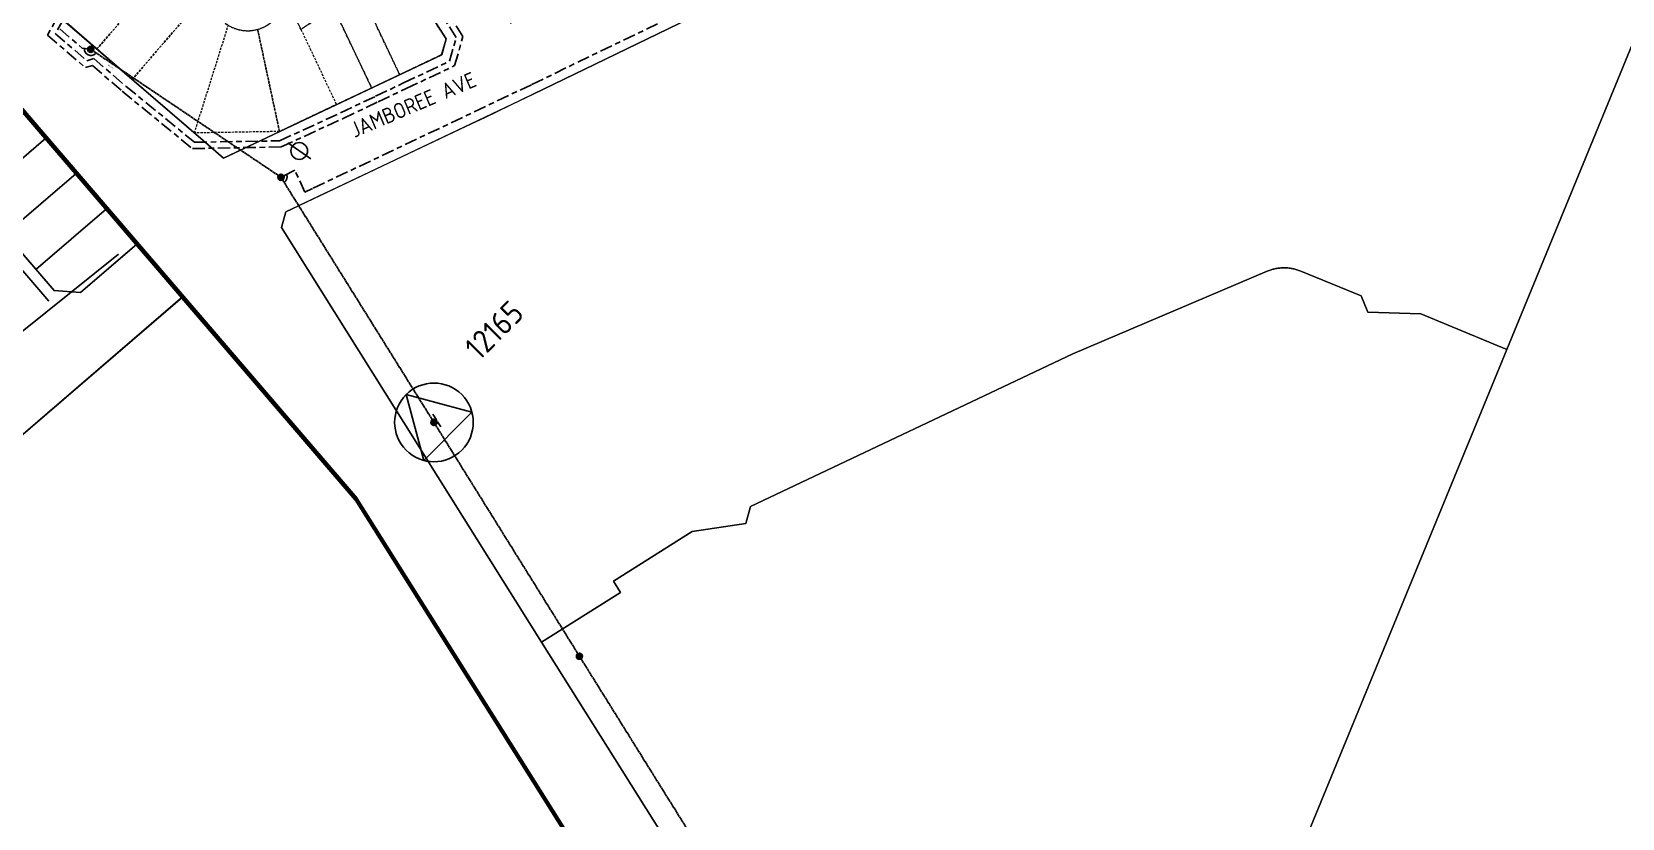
# Model space of a CAD drawing. Extents: x 294483 to 298733, y 6233899 to 6239242.
# Drawn here: x 296887 to 297399, y 6237206 to 6237459 of the extents above; entities that cross this region are included whole.
import ezdxf
from ezdxf.enums import TextEntityAlignment as Align

# ---------------------------------------------------------------- set-up
doc = ezdxf.new("R2010")
doc.units = 0
for name, pattern in [('Cable Exist OH', [1, 1, 0]), ('Cable Exist UG', [8.2, 4, -1.2, 1.8, -1.2]), ('DASHED', [0.75, 0.5, -0.25]), ('HIDDEN', [9.525, 6.35, -3.175]), ('HIDDEN2', [0.1875, 0.125, -0.0625])]:
    doc.linetypes.add(name, pattern=pattern)
for name, color, linetype, lineweight in [('Cadastre Developer_SP_EXT', 9, 'Continuous', 5), ('Cadastre Land Parcels_SP_EXT', 9, 'Continuous', 5), ('Cadastre Other Property_SP_EXT', 9, 'HIDDEN', 5), ('Cadastre Roads_SP_EXT', 94, 'Continuous', 15)]:
    doc.layers.add(name, color=color, linetype=linetype, lineweight=lineweight)
for name, color, linetype in [('Equip_SP_HV_EXT', 7, 'Continuous'), ('Notes', 7, 'Continuous'), ('Sub_SP_TR_HV_LV_EXT', 7, 'Continuous'), ('SupportsOH_SP_TR_HV_LV_SL_EXT', 7, 'Continuous')]:
    doc.layers.add(name, color=color, linetype=linetype)
doc.layers.add('Mains_HV_EXT', color=1, linetype='Continuous', lineweight=25, true_color=0xff0000)
doc.styles.add('HVSW_LABEL', font='arial.ttf')
doc.styles.add('POLE_LABEL', font='arial.ttf')
doc.styles.get("Standard").update_dxf_attribs({"font": 'isocp.shx'})
doc.linetypes.add('Cable E UG', pattern='A,6,-0.5,["E",Standard,S=1.7,R=0,X=0.5,Y=-1],-2.9', length=9.4)

# ---------------------------------------------------------------- blocks, each defined once
blk = doc.blocks.new('SUB_POLE_EXT')
blk.add_wipeout([(0, 4.22), (0.42, 4.2), (0.83, 4.14), (1.21, 4.05), (1.62, 3.9), (1.99, 3.72), (2.35, 3.51), (2.68, 3.26), (2.99, 2.99), (3.28, 2.66), (3.52, 2.34), (3.76, 1.92), (3.9, 1.62), (4.04, 1.23), (4.18, 0.63), (4.22, 0), (4.18, -0.61), (4.06, -1.15), (3.9, -1.62), (3.58, -2.24), (3.22, -2.73), (2.97, -3.01), (2.68, -3.26), (2.36, -3.5), (2, -3.72), (1.64, -3.89), (1.25, -4.03), (0.82, -4.14), (0.42, -4.2), (0, -4.22), (-0.41, -4.2), (-0.8, -4.15), (-1.21, -4.05), (-1.62, -3.9), (-1.99, -3.73), (-2.35, -3.51), (-2.68, -3.26), (-2.96, -3.02), (-3.23, -2.72), (-3.51, -2.35), (-3.71, -2.01), (-3.91, -1.6), (-4.05, -1.21), (-4.16, -0.76), (-4.22, -0.14), (-4.21, 0.39), (-4.14, 0.83), (-4.03, 1.27), (-3.9, 1.63), (-3.71, 2.02), (-3.5, 2.37), (-3.28, 2.67), (-2.99, 2.99), (-2.68, 3.27), (-2.33, 3.52), (-1.98, 3.73), (-1.63, 3.9), (-1.2, 4.05), (-0.78, 4.15), (-0.4, 4.21)])
blk.add_line((2.16, 0.48), (2.16, 0.48, 0))
blk.add_lwpolyline([(-4.22, 0, 1), (4.22, 0, 1)], format="xyb", close=True)
blk.add_lwpolyline([(2.14, 0.52), (0, 4.22), (-3.66, -2.11), (3.66, -2.11)], close=True)
for tag, height, flags, p in [('ASSET_NUM', 2.5, 8, (2, 2)), ('STREET_CODE', 0.2, 9, (1.5, 0)), ('SECONDARY_VOLTAGE', 0.2, 9, (1.5, -1.6)), ('STATE', 0.2, 9, (1.5, -1.8)), ('CONSTRUCTED_VOLTAGE', 0.2, 9, (1.5, -0.2)), ('NO_PHASES', 0.2, 9, (1.5, -0.4)), ('OPERATING_VOLTAGE', 0.2, 9, (1.5, -0.6)), ('OPERATED_BY', 0.2, 9, (1.5, -0.8)), ('MAINTAINED_BY', 0.2, 9, (1.5, -1)), ('ORIENTATION', 0.2, 9, (1.5, -1.2)), ('OWNED_BY', 0.2, 9, (1.5, -1.4)), ('SUBSTATION_TYPE', 0.2, 9, (1.5, -2)), ('STREETNAME', 0.2, 9, (1.5, -2.8)), ('SUBURB', 0.2, 9, (1.5, -3)), ('Z', 0.2, 1, (1.5, -3.4)), ('USAGE', 0.2, 9, (1.5, -2.2)), ('LEGEND', 0.2, 9, (1.5, -2.4)), ('LOCATION', 0.2, 9, (1.5, -2.6)), ('NOTES', 0.2, 9, (1.5, -3.2))]:
    blk.add_attdef(tag, text='', height=height, dxfattribs=dict(flags=flags)).set_placement(p, align=Align.MIDDLE_LEFT)
blk = doc.blocks.new('POLE_EXT')
blk.add_hatch(color=256).paths.add_polyline_path([(-1, 0, 1), (1, 0, 1)])
blk.add_lwpolyline([(-1, 0, 1), (1, 0, 1)], format="xyb", close=True)
for tag, height, flags, p in [('pNumber', 2.5, 8, (-17.84, 2.07)), ('OWNED_BY', 0.2, 9, (1.35, -0.4)), ('PARENT', 0.2, 9, (1.35, -0.6)), ('SPECIAL_USE', 0.2, 9, (1.35, -0.8)), ('STATE', 0.2, 9, (1.35, -1)), ('USAGE', 0.2, 9, (1.35, -1.2)), ('cLV', 0.2, 9, (1.35, -1.4)), ('hDepth', 0.2, 9, (1.35, -1.6)), ('hDia', 0.2, 9, (1.35, -1.8)), ('cHV', 0.2, 9, (1.35, -2)), ('LBRACKET', 0.2, 9, (1.35, -2.2)), ('LExisting', 0.2, 9, (1.35, -2.4)), ('LANTNUMBER', 0.2, 9, (1.35, -2.6)), ('LOther', 0.2, 9, (1.35, -2.8)), ('LRemove', 0.2, 9, (1.35, -3)), ('LEGEND', 0.2, 9, (1.35, -3.2)), ('cLinedev', 0.2, 9, (1.35, -3.4)), ('LOCATION', 0.2, 9, (1.35, -3.6)), ('pExisting', 0.2, 9, (1.35, -3.8)), ('PFNUMBER', 0.2, 9, (1.35, -4)), ('NEWPFNUMBER', 0.2, 9, (1.35, -4.2)), ('pFooting', 0.2, 9, (1.35, -4.4)), ('pNew', 0.2, 9, (1.35, -4.6)), ('pRelocate', 0.2, 9, (1.35, -5)), ('pRemove', 0.2, 9, (1.35, -5.2)), ('pReplace', 0.2, 9, (1.35, -5.4)), ('pStay', 0.2, 9, (1.35, -5.6)), ('pType', 0.2, 9, (1.35, -5.8)), ('cspan', 0.2, 9, (1.35, -6)), ('STREETNAME', 0.2, 9, (1.35, -6.2)), ('SUBURB', 0.2, 9, (1.35, -6.4)), ('NOTES', 0.2, 9, (1.35, -6.6)), ('MAINTAINED_BY', 0.2, 9, (1.36, -6.81)), ('OPERATED_BY', 0.2, 9, (1.36, -7.01))]:
    blk.add_attdef(tag, text='', height=height, dxfattribs=dict(flags=flags)).set_placement(p, align=Align.MIDDLE_LEFT)
at = {"style": 'POLE_LABEL'}
for tag, height, flags, p in [('STRUCTURE_PLANT_NUMBER', 0.2, 9, (1.35, 0.03)), ('ASSET_NUM', 2.5, 8, (2, 2)), ('STREET_CODE', 0.2, 9, (1.35, -0.2))]:
    blk.add_attdef(tag, text='', height=height, dxfattribs=dict(at, flags=flags)).set_placement(p, align=Align.MIDDLE_LEFT)
at = {"flags": 1}
blk.add_attdef('Z', (1.35, -7.33), '', height=0.2, dxfattribs=at)
blk = doc.blocks.new('HV_ABS_CLOSED_EXT')
blk.add_line((-3, 6.87), (3, 6.87))
blk.add_circle((0, 6.87), 1.8)
at = {"style": 'HVSW_LABEL'}
for tag, height, flags, p in [('ASSET_NUM', 3.5, 8, (2, 2)), ('STREET_CODE', 0.2, 9, (0, -0.2))]:
    blk.add_attdef(tag, text='', height=height, dxfattribs=dict(at, flags=flags)).set_placement(p, align=Align.MIDDLE_LEFT)
at = {"flags": 1}
blk.add_attdef('Z', (0, 0), '', height=0.2, dxfattribs=at)
at = {"flags": 9}
for tag, p in [('ACTUAL_STATUS', (0, -0.4)), ('STATE', (0, -1.6)), ('SWITCH_TYPE', (0, -1.8)), ('STREETNAME', (0, -2.6)), ('SUBURB', (0, -2.8)), ('CONSTRUCTED_VOLTAGE', (0, -0.6)), ('NO_PHASES', (0, -0.8)), ('OPERATING_VOLTAGE', (0, -1)), ('ORIENTATION', (0, -1.2)), ('OWNED_BY', (0, -1.4)), ('USAGE', (0, -2)), ('LEGEND', (0, -2.2)), ('LOCATION', (0, -2.4)), ('NOTES', (0, -3))]:
    blk.add_attdef(tag, text='', height=0.2, dxfattribs=at).set_placement(p, align=Align.MIDDLE_LEFT)
blk = doc.blocks.new('A$C6F2C62F7')
at = {"layer": 'Notes'}
blk.add_line((296557.7, 6237102.33), (296914.81, 6237387.8), dxfattribs=at)

msp = doc.modelspace()

# ---------------------------------------------------------------- linework, layer by layer
at = {"layer": 'Cadastre Developer_SP_EXT', "linetype": 'DASHED', "ltscale": 1.5}
for points in [[(296927.41389, 6237476.64664), (296912.30073, 6237489.67408), (296897.60686, 6237462.73288), (296907.8267, 6237453.92353), (296927.41389, 6237476.64664)], [(296938.77545, 6237466.85308), (296927.41389, 6237476.64664), (296907.8267, 6237453.92353), (296919.18826, 6237444.1299), (296938.77545, 6237466.85308)], [(297020.3204, 6237457.17769), (297005.22888, 6237480.63234), (296992.61445, 6237472.51583), (297005.32875, 6237445.68436), (297018.87003, 6237452.10096), (297020.3204, 6237457.17769)], [(296992.61445, 6237472.51583), (296984.13417, 6237467.05935), (296996.2919, 6237441.40224), (297005.32875, 6237445.68436), (296992.61445, 6237472.51583)], [(296984.13417, 6237467.05935), (296973.53383, 6237460.2387), (296984.99593, 6237436.04958), (296996.2919, 6237441.40224), (296984.13417, 6237467.05935)]]:
    msp.add_lwpolyline(points, close=True, dxfattribs=at)
for points in [[(296950.13285, 6237461.54151, -0.18980275), (296944.82019, 6237468.54904), (296944.82019, 6237468.54904), (296938.77545, 6237466.85308), (296919.18826, 6237444.1299), (296939.21983, 6237426.8628)], [(296984.99593, 6237436.04958), (296966.63481, 6237427.34909), (296959.59551, 6237460.23129), (296959.59551, 6237460.23129, 0.322152494), (296968.35757, 6237471.16241), (296968.35757, 6237471.16241), (296973.53383, 6237460.2387)], [(296966.63481, 6237427.34909), (296939.21983, 6237426.8628), (296950.13285, 6237461.54151), (296950.13285, 6237461.54151, 0.207596385), (296959.59551, 6237460.23129)]]:
    msp.add_lwpolyline(points, format="xyb", close=True, dxfattribs=at)
at = {"layer": 'Cadastre Land Parcels_SP_EXT', "linetype": 'Continuous'}
for points in [[(297416.94511, 6237490.69837), (297362.0554, 6237357.161), (297215.64452, 6237000.94214), (297291.07537, 6236880.78575), (297296.41348, 6236879.39522), (297389.84625, 6237062.85208), (297544.17252, 6236851.83579), (297550.99604, 6236883.86688), (297676.31335, 6237066.3376), (297682.73575, 6237056.16451), (297683.03219, 6237056.5976), (297416.94511, 6237490.69837)], [(297362.0554, 6237357.161), (297334.3012, 6237368.56898), (297317.25044, 6237369.18148), (297315.07216, 6237374.40149), (297295.64119, 6237382.388), (297295.33865, 6237382.50787), (297295.03302, 6237382.62164), (297294.72501, 6237382.72746), (297294.41381, 6237382.82622), (297294.10111, 6237382.918), (297293.78612, 6237383.00271), (297293.46962, 6237383.07947), (297293.15163, 6237383.14925), (297292.83124, 6237383.21206), (297292.51024, 6237383.26682), (297292.18783, 6237383.31364), (297291.86382, 6237383.35348), (297291.53991, 6237383.38634), (297291.21467, 6237383.41019), (297290.88863, 6237383.42803), (297290.56286, 6237383.43695), (297290.23718, 6237383.43898), (297289.91167, 6237383.43298), (297289.58546, 6237383.41999), (297289.26031, 6237383.39914), (297288.93524, 6237383.37132), (297288.61124, 6237383.33448), (297288.28821, 6237383.29182), (297287.96615, 6237383.24015), (297287.64594, 6237383.18158), (297287.32671, 6237383.11604), (297287.00924, 6237383.04254), (297286.69283, 6237382.96216), (297286.37908, 6237382.87392), (297286.06788, 6237382.7787), (297285.75854, 6237382.67561), (297285.45096, 6237382.56661), (297285.14692, 6237382.44966), (297284.84553, 6237382.32581), (297222.26912, 6237355.75925), (297118.42962, 6237306.55789), (297116.84661, 6237301.12906), (297099.61733, 6237298.47599), (297074.2104, 6237282.51826), (297076.50519, 6237278.8635), (297051.09834, 6237262.90568), (297215.64452, 6237000.94214), (297362.0554, 6237357.161)]]:
    msp.add_lwpolyline(points, close=True, dxfattribs=at)
msp.add_lwpolyline([(296897.61238, 6237462.71247), (296942.05279, 6237424.40862), (296948.59187, 6237418.77203), (297018.8936, 6237452.06486), (297020.34146, 6237457.14964), (297005.24718, 6237480.60672)], dxfattribs=at)
at = {"layer": 'Cadastre Other Property_SP_EXT', "linetype": 'HIDDEN2'}
msp.add_lwpolyline([(296952.27077, 6237562.93743), (296897.85066, 6237462.65953), (296948.59179, 6237418.77208), (297018.87004, 6237452.10097), (297020.3204, 6237457.1777), (297005.2289, 6237480.63233), (296973.5338, 6237460.23869), (296968.37325, 6237471.13753), (296968.37325, 6237471.13753, -1.565269017), (296949.16654, 6237481.35025), (296949.16654, 6237481.35025), (296963.24116, 6237490.44376), (296946.19319, 6237516.9373), (296971.42403, 6237533.16801), (296952.27077, 6237562.93743)], format="xyb", close=True, dxfattribs=at)
at = {"layer": 'Cadastre Roads_SP_EXT', "linetype": 'Continuous'}
for points in [[(296948.59186, 6237418.77207), (296942.05282, 6237424.40862), (296897.61242, 6237462.71248), (296839.4939, 6237512.80735), (296798.13732, 6237548.45471), (296704.96725, 6237628.77629)], [(296688.67185, 6237612.04481), (296694.5304, 6237607.24788), (296703.85275, 6237599.84609), (296704.0222, 6237599.71151), (296707.22514, 6237596.83619), (296863.52773, 6237457.7527), (296913.96196, 6237399.03529)], [(296999.29423, 6237489.85953), (296999.29419, 6237489.85952), (297005.24715, 6237480.60675), (297020.34142, 6237457.14966)], [(297048.35632, 6237439.37252), (297048.35633, 6237439.37247), (297098.47594, 6237463.59138), (297091.29827, 6237484.83916), (297075.32712, 6237477.62776), (297061.65553, 6237471.4543), (297050.26277, 6237466.30943), (297040.89776, 6237462.08029)], [(297020.34053, 6237457.1464), (297018.89356, 6237452.06483), (296948.59186, 6237418.77207)], [(296967.23797, 6237396.40978), (296968.72433, 6237401.51032), (297048.35633, 6237439.37247), (297048.35632, 6237439.37252)]]:
    msp.add_lwpolyline(points, dxfattribs=at)
at = {"layer": 'Mains_HV_EXT', "linetype": 'Cable Exist UG'}
for p, q in [((297023.57792, 6237457.65917), (297007.75168, 6237482.25567)), ((297025.74965, 6237457.98015), (297009.43359, 6237483.33782)), ((297117.99314, 6237476.33114), (297047.78169, 6237442.42669)), ((296895.27884, 6237464.52571), (296891.91835, 6237458.37755)), ((296897.03408, 6237463.56693), (296894.44936, 6237458.83817)), ((296891.91835, 6237458.37755), (296904.08655, 6237447.90711)), ((296894.44936, 6237458.83817), (296894.44936, 6237458.83817)), ((296894.44936, 6237458.83817), (296904.56219, 6237450.13631)), ((296895.89162, 6237460.38745), (296903.08148, 6237454.18849)), ((297021.38166, 6237449.9714), (297023.57792, 6237457.65917)), ((297023.05607, 6237448.55166), (297025.74965, 6237457.98015)), ((296903.08148, 6237454.18849), (296905.83453, 6237453.8273)), ((296904.56219, 6237450.13631), (296906.85413, 6237450.82057)), ((296906.85413, 6237450.82057), (296906.85413, 6237450.82057)), ((296906.85413, 6237450.82057), (296917.22955, 6237441.85754)), ((296904.08655, 6237447.90711), (296906.37607, 6237448.59062)), ((296906.37607, 6237448.59062), (296915.9432, 6237440.32586)), ((297006.61338, 6237442.97331), (297021.38166, 6237449.9714)), ((297007.46982, 6237441.16594), (297023.05607, 6237448.55166)), ((296917.22955, 6237441.85754), (296939.27303, 6237423.86324)), ((297047.78169, 6237442.42669), (296977.22882, 6237408.94715)), ((296997.57661, 6237438.69124), (297006.61338, 6237442.97331)), ((296998.43296, 6237436.88387), (297007.46982, 6237441.16594)), ((297006.61338, 6237442.97331), (297006.61338, 6237442.97331)), ((296915.9432, 6237440.32586), (296938.57592, 6237421.85058)), ((296986.28061, 6237433.33853), (296997.57661, 6237438.69124)), ((296987.12586, 6237431.5259), (296998.43296, 6237436.88387)), ((296966.68798, 6237424.34955), (296986.28061, 6237433.33853)), ((296967.14176, 6237422.35725), (296987.12586, 6237431.5259)), ((296986.28061, 6237433.33853), (296986.28061, 6237433.33853)), ((296938.57592, 6237421.85058), (296967.14176, 6237422.35725)), ((296939.27303, 6237423.86324), (296966.68798, 6237424.34955)), ((296939.27303, 6237423.86324), (296939.27303, 6237423.86324)), ((296971.56622, 6237414.85258), (296967.20257, 6237412.67576)), ((296974.84096, 6237407.782), (296971.56622, 6237414.85258)), ((296977.22882, 6237408.94715), (296974.84096, 6237407.782))]:
    msp.add_line(p, q, dxfattribs=at)
at = {"layer": 'Mains_HV_EXT', "linetype": 'Cable Exist OH'}
for p, q in [((296967.11048, 6237412.61386), (296905.87532, 6237453.79001)), ((297118.12152, 6237170.31411), (297063.27235, 6237258.33067))]:
    msp.add_line(p, q, dxfattribs=at)
at = {"layer": 'Mains_HV_EXT', "linetype": 'Continuous'}
for centre, radius, start, end in [((296905.83254, 6237453.82303), 1.99857, 172.396013, 317.7088669), ((296967.20069, 6237412.59018), 1.90688, 300.0436805, 29.529724)]:
    msp.add_arc(centre, radius, start, end, dxfattribs=at)
at = {"layer": 'Notes', "lineweight": 70}
for q in [(296863.55078, 6237457.71203), (297095.23419, 6237143.85293)]:
    msp.add_line((296991.39053, 6237308.9029), q, dxfattribs=at)
at = {"layer": 'Notes'}
for p, q in [((296844.26183, 6237433.99058), (296894.02536, 6237376.08859)), ((296844.37268, 6237428.49183), (296892.34868, 6237372.66971)), ((296902.4865, 6237375.44901), (296920.7426, 6237391.13911)), ((296902.4865, 6237375.44901), (296920.68795, 6237391.09214)), ((296753.51335, 6237217.74691), (296935.40451, 6237374.07223)), ((296759.39465, 6237222.80156), (296935.35338, 6237374.02828)), ((296894.02536, 6237376.08859), (296902.4865, 6237375.44901)), ((296894.02536, 6237376.08859), (296902.4865, 6237375.44901)), ((296894.02536, 6237376.08859), (296902.4865, 6237375.44901))]:
    msp.add_line(p, q, dxfattribs=at)
msp.add_lwpolyline([(296891.35709, 6237425.21985), (296881.58013, 6237436.59575), (296871.80318, 6237447.97165), (296860.80601, 6237459.82132), (296849.47024, 6237469.64478), (296838.13447, 6237479.46823), (296826.79871, 6237489.29169), (296815.46294, 6237499.11515), (296805.08764, 6237508.10803), (296785.24626, 6237485.21209), (296844.26183, 6237433.99058), (296894.02536, 6237376.08859), (296902.4865, 6237375.44901), (296920.68795, 6237391.09214), (296910.91099, 6237402.46804), (296901.13404, 6237413.84394), (296891.35709, 6237425.21985)], close=True, dxfattribs=at)
at = {"layer": 'Notes', "flags": 128}
for points in [[(296891.35709, 6237425.21985), (296868.60528, 6237405.66594)], [(296901.13404, 6237413.84394), (296878.38223, 6237394.29003)], [(296910.91099, 6237402.46804), (296888.15919, 6237382.91413)]]:
    msp.add_lwpolyline(points, dxfattribs=at)

# ---------------------------------------------------------------- block references
at = {"layer": 'Equip_SP_HV_EXT', "xscale": 1.5, "yscale": 1.5, "rotation": 325.2089501535389}
msp.add_blockref('HV_ABS_CLOSED_EXT', (296967.11049, 6237412.61393), dxfattribs=at)
at = {"layer": 'Notes', "color": 7, "lineweight": 0}
msp.add_blockref('A$C6F2C62F7', (0, 0), dxfattribs=at)
at = {"layer": 'Sub_SP_TR_HV_LV_EXT'}
ref = msp.add_blockref('SUB_POLE_EXT', (297016.39253, 6237333.63792), dxfattribs=dict(at, xscale=3, yscale=3, zscale=3, rotation=44.99999999999999))
ref.add_attrib('ASSET_NUM', '12165', dxfattribs={"height": 7.5, "rotation": 45}).set_placement((297043.2524, 6237370.83241), align=Align.MIDDLE_RIGHT)
at = {"layer": 'SupportsOH_SP_TR_HV_LV_SL_EXT', "zscale": 2}
for p in [(296905.83457, 6237453.82725), (296967.11049, 6237412.61389), (297063.27228, 6237258.33071)]:
    msp.add_blockref('POLE_EXT', p, dxfattribs=at)

# ---------------------------------------------------------------- texts
at = {"layer": 'Cadastre Roads_SP_EXT'}
msp.add_text('JAMBOREE AVE', height=5, rotation=23, dxfattribs=at).set_placement((296990.78498, 6237425.23094))
at = {"layer": 'Mains_HV_EXT'}
msp.add_text('SL1122', height=0.5, rotation=317.3416458, dxfattribs=at).set_placement((296911.3115, 6237448.7713))

# ---------------------------------------------------------------- next in the draw order: linework, layer by layer
at = {"layer": 'Cadastre Land Parcels_SP_EXT', "linetype": 'Continuous'}
msp.add_lwpolyline([(297098.47599, 6237463.59138), (297048.35632, 6237439.37252), (297032.88981, 6237431.89834), (297026.7052, 6237428.96977), (296968.72438, 6237401.51033), (296967.23801, 6237396.40974), (297051.09834, 6237262.90568), (297076.50519, 6237278.8635), (297074.2104, 6237282.51826), (297099.61733, 6237298.47599), (297116.84661, 6237301.12906), (297118.42962, 6237306.55789), (297222.26912, 6237355.75925), (297284.84553, 6237382.32581), (297285.14692, 6237382.44966), (297285.45096, 6237382.56661), (297285.75854, 6237382.67561), (297286.06788, 6237382.7787), (297286.37908, 6237382.87392), (297286.69283, 6237382.96216), (297287.00924, 6237383.04254), (297287.32671, 6237383.11604), (297287.64594, 6237383.18158), (297287.96615, 6237383.24015), (297288.28821, 6237383.29182), (297288.61124, 6237383.33448), (297288.93524, 6237383.37132), (297289.26031, 6237383.39914), (297289.58546, 6237383.41999), (297289.91167, 6237383.43298), (297290.23718, 6237383.43898), (297290.56286, 6237383.43695), (297290.88863, 6237383.42803), (297291.21467, 6237383.41019), (297291.53991, 6237383.38634), (297291.86382, 6237383.35348), (297292.18783, 6237383.31364), (297292.51024, 6237383.26682), (297292.83124, 6237383.21206), (297293.15163, 6237383.14925), (297293.46962, 6237383.07947), (297293.78612, 6237383.00271), (297294.10111, 6237382.918), (297294.41381, 6237382.82622), (297294.72501, 6237382.72746), (297295.03302, 6237382.62164), (297295.33865, 6237382.50787), (297295.64119, 6237382.388), (297315.07216, 6237374.40149), (297317.25044, 6237369.18148), (297334.3012, 6237368.56898), (297362.0554, 6237357.161), (297416.94511, 6237490.69837)], dxfattribs=at)
at = {"layer": 'Cadastre Roads_SP_EXT', "linetype": 'Continuous'}
msp.add_lwpolyline([(296935.88669, 6237373.5099), (296991.31753, 6237308.97226), (297095.12526, 6237143.96194), (297121.06234, 6237113.03276), (297205.25295, 6236979.26209), (297278.31333, 6236863.16785), (297284.59663, 6236871.84142), (297291.07536, 6236880.78582), (297215.6445, 6237000.94213), (297051.0984, 6237262.90571), (296967.23797, 6237396.40978)], dxfattribs=at)
at = {"layer": 'Mains_HV_EXT', "linetype": 'Cable Exist OH'}
for p, q in [((297016.39256, 6237333.63791), (296967.11048, 6237412.61386)), ((297063.27235, 6237258.33067), (297016.39256, 6237333.63791))]:
    msp.add_line(p, q, dxfattribs=at)
at = {"layer": 'Mains_HV_EXT', "linetype": 'Cable E UG'}
for p, q in [((297017.17471, 6237334.50466), (297016.0808, 6237336.26008)), ((297016.48397, 6237333.68344), (297017.17471, 6237334.50466)), ((297016.48397, 6237333.68344), (297017.57871, 6237333.85638)), ((297017.57871, 6237333.85638), (297018.61948, 6237332.18635))]:
    msp.add_line(p, q, dxfattribs=at)

# ---------------------------------------------------------------- next in the draw order: block references
at = {"layer": 'SupportsOH_SP_TR_HV_LV_SL_EXT', "zscale": 2}
msp.add_blockref('POLE_EXT', (297016.3925, 6237333.6379), dxfattribs=at)

doc.saveas('drawing.dxf')
